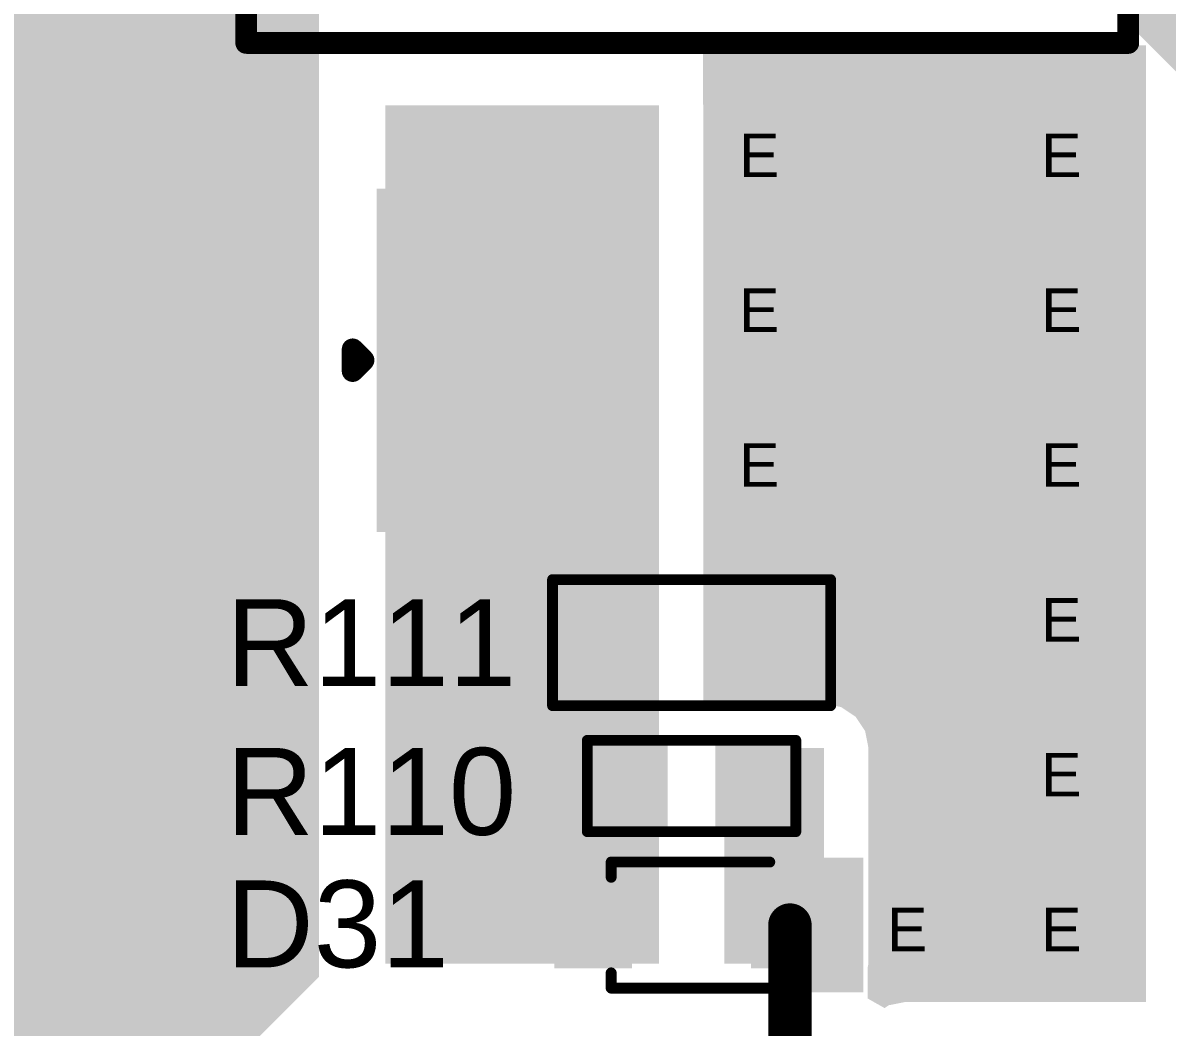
# Model space of a CAD drawing. Header units: inches. Extents: x 68 to 568, y 3 to 460.
# Drawn here: x 156.94 to 170.31, y 302.76 to 314.5 of the extents above; entities that cross this region are included whole.
import ezdxf

# ---------------------------------------------------------------- set-up
doc = ezdxf.new("R2010")
doc.units = ezdxf.units.IN
for name, color, linetype in [('Bottom Layer', 5, 'Continuous'), ('Bottom Solder', 6, 'Continuous'), ('Drill Drawing', 1, 'Continuous'), ('Layer 1', 16, 'Continuous'), ('Layer 2', 76, 'Continuous'), ('Top Layer', 1, 'Continuous'), ('Top Overlay', 2, 'Continuous'), ('Top Paste', 8, 'Continuous'), ('Top Solder', 216, 'Continuous'), ('Via Holes', 16, 'Continuous')]:
    doc.layers.add(name, color=color, linetype=linetype)
doc.styles.add('Arial', font='', dxfattribs={"height": 0.2})
doc.styles.get('Arial').set_extended_font_data('Arial')

# ---------------------------------------------------------------- blocks, each defined once
blk = doc.blocks.new('TO_263_471')
at = {"layer": 'Top Layer'}
for points in [[(-5.715, 9.78), (5.715, 9.78), (5.715, 0.89), (-5.715, 0.89)], [(-3.58, -3.43), (-1.5, -3.43), (-1.5, -7.24), (-3.58, -7.24)], [(1.5, -3.43), (3.58, -3.43), (3.58, -7.24), (1.5, -7.24)]]:
    blk.add_hatch(color=1, dxfattribs=at).paths.add_polyline_path(points)
at = {"layer": 'Top Paste'}
for points in [[(-5.715, 9.78), (5.715, 9.78), (5.715, 0.89), (-5.715, 0.89)], [(-3.58, -3.43), (-1.5, -3.43), (-1.5, -7.24), (-3.58, -7.24)], [(1.5, -3.43), (3.58, -3.43), (3.58, -7.24), (1.5, -7.24)]]:
    blk.add_hatch(color=8, dxfattribs=at).paths.add_polyline_path(points)
at = {"layer": 'Top Solder'}
for points in [[(-5.817, 9.882), (5.817, 9.882), (5.817, 0.788), (-5.817, 0.788)], [(-3.682, -3.328), (-1.398, -3.328), (-1.398, -7.342), (-3.682, -7.342)], [(1.398, -3.328), (3.682, -3.328), (3.682, -7.342), (1.398, -7.342)]]:
    blk.add_hatch(color=216, dxfattribs=at).paths.add_polyline_path(points)
at = {"layer": 'Top Overlay'}
for points in [[(-5.207, -1.626, 0.254, 0.254, 0), (-5.207, 0.508, 0.254, 0.254, 0)], [(5.105, -1.626, 0.254, 0.254, 0), (5.105, 0.508, 0.254, 0.254, 0)], [(-5.207, -1.626, 0.254, 0.254, 0), (5.105, -1.626, 0.254, 0.254, 0)], [(-3.962, -5.207, 0.254, 0.254, 0), (-3.835, -5.334, 0.254, 0.254, 0)], [(-3.962, -5.461, 0.254, 0.254, 0), (-3.962, -5.207, 0.254, 0.254, 0)], [(-3.962, -5.461, 0.254, 0.254, 0), (-3.835, -5.334, 0.254, 0.254, 0)]]:
    blk.add_lwpolyline(points, format="xyseb", dxfattribs=at)
for points in [[(-5.27, 0.508, 0.127, 0.127, 1), (-5.144, 0.508, 0.127, 0.127, 1)], [(5.042, 0.508, 0.127, 0.127, 1), (5.169, 0.508, 0.127, 0.127, 1)], [(-5.27, -1.626, 0.127, 0.127, 1), (-5.144, -1.626, 0.127, 0.127, 1)], [(-5.27, -1.626, 0.127, 0.127, 1), (-5.144, -1.626, 0.127, 0.127, 1)], [(5.042, -1.626, 0.127, 0.127, 1), (5.169, -1.626, 0.127, 0.127, 1)], [(5.042, -1.626, 0.127, 0.127, 1), (5.169, -1.626, 0.127, 0.127, 1)], [(-4.026, -5.207, 0.127, 0.127, 1), (-3.899, -5.207, 0.127, 0.127, 1)], [(-4.026, -5.207, 0.127, 0.127, 1), (-3.899, -5.207, 0.127, 0.127, 1)], [(-3.899, -5.334, 0.127, 0.127, 1), (-3.772, -5.334, 0.127, 0.127, 1)], [(-3.899, -5.334, 0.127, 0.127, 1), (-3.772, -5.334, 0.127, 0.127, 1)], [(-4.026, -5.461, 0.127, 0.127, 1), (-3.899, -5.461, 0.127, 0.127, 1)], [(-4.026, -5.461, 0.127, 0.127, 1), (-3.899, -5.461, 0.127, 0.127, 1)]]:
    blk.add_lwpolyline(points, format="xyseb", close=True, dxfattribs=at)
blk = doc.blocks.new('RES_0805_501')
at = {"layer": 'Top Layer'}
for points in [[(-1.524, 0.635), (-0.508, 0.635), (-0.508, -0.635), (-1.524, -0.635)], [(0.508, 0.635), (1.524, 0.635), (1.524, -0.635), (0.508, -0.635)]]:
    blk.add_hatch(color=1, dxfattribs=at).paths.add_polyline_path(points)
at = {"layer": 'Top Paste'}
for points in [[(-1.524, 0.635), (-0.508, 0.635), (-0.508, -0.635), (-1.524, -0.635)], [(0.508, 0.635), (1.524, 0.635), (1.524, -0.635), (0.508, -0.635)]]:
    blk.add_hatch(color=8, dxfattribs=at).paths.add_polyline_path(points)
at = {"layer": 'Top Solder'}
for points in [[(-1.6256, 0.7366), (-0.4064, 0.7366), (-0.4064, -0.7366), (-1.6256, -0.7366)], [(0.4064, 0.7366), (1.6256, 0.7366), (1.6256, -0.7366), (0.4064, -0.7366)]]:
    blk.add_hatch(color=216, dxfattribs=at).paths.add_polyline_path(points)
at = {"layer": 'Top Overlay'}
for points in [[(-1.6256, -0.7366, 0.127, 0.127, 0), (-1.6256, 0.7366, 0.127, 0.127, 0)], [(-1.6256, 0.7366, 0.127, 0.127, 0), (1.6256, 0.7366, 0.127, 0.127, 0)], [(1.6256, -0.7366, 0.127, 0.127, 0), (1.6256, 0.7366, 0.127, 0.127, 0)], [(-1.6256, -0.7366, 0.127, 0.127, 0), (1.6256, -0.7366, 0.127, 0.127, 0)]]:
    blk.add_lwpolyline(points, format="xyseb", dxfattribs=at)
for points in [[(-1.65735, 0.7366, 0.0635, 0.0635, 1), (-1.59385, 0.7366, 0.0635, 0.0635, 1)], [(-1.65735, 0.7366, 0.0635, 0.0635, 1), (-1.59385, 0.7366, 0.0635, 0.0635, 1)], [(1.59385, 0.7366, 0.0635, 0.0635, 1), (1.65735, 0.7366, 0.0635, 0.0635, 1)], [(1.59385, 0.7366, 0.0635, 0.0635, 1), (1.65735, 0.7366, 0.0635, 0.0635, 1)], [(-1.65735, -0.7366, 0.0635, 0.0635, 1), (-1.59385, -0.7366, 0.0635, 0.0635, 1)], [(-1.65735, -0.7366, 0.0635, 0.0635, 1), (-1.59385, -0.7366, 0.0635, 0.0635, 1)], [(1.59385, -0.7366, 0.0635, 0.0635, 1), (1.65735, -0.7366, 0.0635, 0.0635, 1)], [(1.59385, -0.7366, 0.0635, 0.0635, 1), (1.65735, -0.7366, 0.0635, 0.0635, 1)]]:
    blk.add_lwpolyline(points, format="xyseb", close=True, dxfattribs=at)
blk = doc.blocks.new('R___0603_502')
at = {"layer": 'Top Layer'}
for points in [[(-0.381, 0.4445), (-0.381, -0.4445), (-1.143, -0.4445), (-1.143, 0.4445)], [(1.143, 0.4445), (1.143, -0.4445), (0.381, -0.4445), (0.381, 0.4445)]]:
    blk.add_hatch(color=1, dxfattribs=at).paths.add_polyline_path(points)
at = {"layer": 'Top Paste'}
for points in [[(-0.381, 0.4445), (-0.381, -0.4445), (-1.143, -0.4445), (-1.143, 0.4445)], [(1.143, 0.4445), (1.143, -0.4445), (0.381, -0.4445), (0.381, 0.4445)]]:
    blk.add_hatch(color=8, dxfattribs=at).paths.add_polyline_path(points)
at = {"layer": 'Top Solder'}
for points in [[(-0.2794, 0.5461), (-0.2794, -0.5461), (-1.2446, -0.5461), (-1.2446, 0.5461)], [(1.2446, 0.5461), (1.2446, -0.5461), (0.2794, -0.5461), (0.2794, 0.5461)]]:
    blk.add_hatch(color=216, dxfattribs=at).paths.add_polyline_path(points)
at = {"layer": 'Top Overlay'}
for points in [[(-1.2192, 0.5334, 0.127, 0.127, 0), (-1.2192, -0.5334, 0.127, 0.127, 0)], [(1.2192, 0.5334, 0.127, 0.127, 0), (-1.2192, 0.5334, 0.127, 0.127, 0)], [(1.2192, 0.5334, 0.127, 0.127, 0), (1.2192, -0.5334, 0.127, 0.127, 0)], [(1.2192, -0.5334, 0.127, 0.127, 0), (-1.2192, -0.5334, 0.127, 0.127, 0)]]:
    blk.add_lwpolyline(points, format="xyseb", dxfattribs=at)
for points in [[(-1.25095, 0.5334, 0.0635, 0.0635, 1), (-1.18745, 0.5334, 0.0635, 0.0635, 1)], [(-1.25095, 0.5334, 0.0635, 0.0635, 1), (-1.18745, 0.5334, 0.0635, 0.0635, 1)], [(1.18745, 0.5334, 0.0635, 0.0635, 1), (1.25095, 0.5334, 0.0635, 0.0635, 1)], [(1.18745, 0.5334, 0.0635, 0.0635, 1), (1.25095, 0.5334, 0.0635, 0.0635, 1)], [(-1.25095, -0.5334, 0.0635, 0.0635, 1), (-1.18745, -0.5334, 0.0635, 0.0635, 1)], [(-1.25095, -0.5334, 0.0635, 0.0635, 1), (-1.18745, -0.5334, 0.0635, 0.0635, 1)], [(1.18745, -0.5334, 0.0635, 0.0635, 1), (1.25095, -0.5334, 0.0635, 0.0635, 1)], [(1.18745, -0.5334, 0.0635, 0.0635, 1), (1.25095, -0.5334, 0.0635, 0.0635, 1)]]:
    blk.add_lwpolyline(points, format="xyseb", close=True, dxfattribs=at)
blk = doc.blocks.new('SOD_323_551')
at = {"layer": 'Top Layer'}
for points in [[(-0.75, -0.45), (-1.55, -0.45), (-1.55, 0.45), (-0.75, 0.45)], [(1.55, -0.45), (0.75, -0.45), (0.75, 0.45), (1.55, 0.45)]]:
    blk.add_hatch(color=1, dxfattribs=at).paths.add_polyline_path(points)
at = {"layer": 'Top Overlay'}
for points in [[(-2.007, 0.483), (-0.914, 0.483), (-0.914, 0.787), (-2.007, 0.787)], [(-2.007, -0.508), (-1.575, -0.508), (-1.575, 0.508), (-2.007, 0.508)], [(-2.007, -0.787), (-0.914, -0.787), (-0.914, -0.483), (-2.007, -0.483)]]:
    blk.add_hatch(color=2, dxfattribs=at).paths.add_polyline_path(points)
at = {"layer": 'Top Paste'}
for points in [[(-0.75, -0.45), (-1.55, -0.45), (-1.55, 0.45), (-0.75, 0.45)], [(1.55, -0.45), (0.75, -0.45), (0.75, 0.45), (1.55, 0.45)]]:
    blk.add_hatch(color=8, dxfattribs=at).paths.add_polyline_path(points)
at = {"layer": 'Top Solder'}
for points in [[(-0.695, -0.505), (-1.605, -0.505), (-1.605, 0.505), (-0.695, 0.505)], [(1.605, -0.505), (0.695, -0.505), (0.695, 0.505), (1.605, 0.505)]]:
    blk.add_hatch(color=216, dxfattribs=at).paths.add_polyline_path(points)
at = {"layer": 'Top Overlay'}
for points in [[(0.94, 0.737, 0.127, 0.127, 0), (-0.914, 0.737, 0.127, 0.127, 0)], [(0.94, 0.737, 0.127, 0.127, 0), (0.94, 0.559, 0.127, 0.127, 0)], [(0.94, -0.559, 0.127, 0.127, 0), (0.94, -0.737, 0.127, 0.127, 0)], [(0.94, -0.737, 0.127, 0.127, 0), (-0.914, -0.737, 0.127, 0.127, 0)]]:
    blk.add_lwpolyline(points, format="xyseb", dxfattribs=at)
for points in [[(-0.946, 0.737, 0.0635, 0.0635, 1), (-0.883, 0.737, 0.0635, 0.0635, 1)], [(0.908, 0.737, 0.0635, 0.0635, 1), (0.972, 0.737, 0.0635, 0.0635, 1)], [(0.908, 0.737, 0.0635, 0.0635, 1), (0.972, 0.737, 0.0635, 0.0635, 1)], [(0.908, 0.559, 0.0635, 0.0635, 1), (0.972, 0.559, 0.0635, 0.0635, 1)], [(0.908, -0.559, 0.0635, 0.0635, 1), (0.972, -0.559, 0.0635, 0.0635, 1)], [(-0.946, -0.737, 0.0635, 0.0635, 1), (-0.883, -0.737, 0.0635, 0.0635, 1)], [(0.908, -0.737, 0.0635, 0.0635, 1), (0.972, -0.737, 0.0635, 0.0635, 1)], [(0.908, -0.737, 0.0635, 0.0635, 1), (0.972, -0.737, 0.0635, 0.0635, 1)]]:
    blk.add_lwpolyline(points, format="xyseb", close=True, dxfattribs=at)

msp = doc.modelspace()

# ---------------------------------------------------------------- hatches: boundary and pattern name
at = {"layer": 'Bottom Layer'}
h = msp.add_hatch(color=5, dxfattribs=at)
h.paths.add_polyline_path([(181.102, 320.04), (181.102, 291.864), (181.096, 291.855), (181.051, 291.846), (170.714, 291.846), (170.671, 291.854), (170.663, 291.897), (170.663, 292.787), (170.674, 292.798), (170.781, 292.983), (170.836, 293.188), (170.836, 293.401), (170.781, 293.606), (170.674, 293.791), (170.663, 293.802), (170.663, 296.97), (170.663, 296.97), (170.663, 302.798), (170.663, 302.798), (170.663, 313.27), (170.663, 313.69), (170.511, 313.842), (170.511, 313.842), (170.511, 313.842), (170.511, 313.842), (169.786, 314.566), (168.91, 315.443), (139.548, 315.443), (139.548, 328.193), (172.949, 328.193)])
h.paths.add_polyline_path([(150.537, 325.327), (150.193, 325.327), (149.855, 325.26), (149.537, 325.128), (149.251, 324.937), (149.008, 324.694), (148.817, 324.407), (148.685, 324.09), (148.618, 323.752), (148.618, 323.58), (148.618, 323.408), (148.685, 323.07), (148.817, 322.752), (149.008, 322.466), (149.251, 322.223), (149.537, 322.032), (149.855, 321.9), (150.193, 321.833), (150.537, 321.833), (150.875, 321.9), (151.192, 322.032), (151.479, 322.223), (151.722, 322.466), (151.913, 322.752), (152.045, 323.07), (152.112, 323.408), (152.112, 323.58), (152.112, 323.752), (152.045, 324.09), (151.913, 324.407), (151.722, 324.694), (151.479, 324.937), (151.192, 325.128), (150.875, 325.26)], flags=0)
h = msp.add_hatch(color=5, dxfattribs=at)
edge = h.paths.add_edge_path()
edge.add_arc((165.528, 313.004), 0.3, 0, 360)
h = msp.add_hatch(color=5, dxfattribs=at)
edge = h.paths.add_edge_path()
edge.add_arc((169.062, 313.004), 0.3, 0, 360)
h = msp.add_hatch(color=5, dxfattribs=at)
edge = h.paths.add_edge_path()
edge.add_arc((165.528, 311.194), 0.3, 0, 360)
h = msp.add_hatch(color=5, dxfattribs=at)
edge = h.paths.add_edge_path()
edge.add_arc((169.062, 311.194), 0.3, 0, 360)
h = msp.add_hatch(color=5, dxfattribs=at)
edge = h.paths.add_edge_path()
edge.add_arc((165.528, 309.385), 0.3, 0, 360)
h = msp.add_hatch(color=5, dxfattribs=at)
edge = h.paths.add_edge_path()
edge.add_arc((169.062, 309.385), 0.3, 0, 360)
h = msp.add_hatch(color=5, dxfattribs=at)
edge = h.paths.add_edge_path()
edge.add_arc((169.062, 307.575), 0.3, 0, 360)
h = msp.add_hatch(color=5, dxfattribs=at)
edge = h.paths.add_edge_path()
edge.add_arc((169.062, 305.765), 0.3, 0, 360)
h = msp.add_hatch(color=5, dxfattribs=at)
edge = h.paths.add_edge_path()
edge.add_arc((167.259, 303.955), 0.3, 0, 360)
h = msp.add_hatch(color=5, dxfattribs=at)
edge = h.paths.add_edge_path()
edge.add_arc((169.062, 303.955), 0.3, 0, 360)
at = {"layer": 'Bottom Solder'}
h = msp.add_hatch(color=6, dxfattribs=at)
edge = h.paths.add_edge_path()
edge.add_arc((165.528, 313.004), 0.402, 0, 360)
h = msp.add_hatch(color=6, dxfattribs=at)
edge = h.paths.add_edge_path()
edge.add_arc((169.062, 313.004), 0.402, 0, 360)
h = msp.add_hatch(color=6, dxfattribs=at)
edge = h.paths.add_edge_path()
edge.add_arc((165.528, 311.194), 0.402, 0, 360)
h = msp.add_hatch(color=6, dxfattribs=at)
edge = h.paths.add_edge_path()
edge.add_arc((169.062, 311.194), 0.402, 0, 360)
h = msp.add_hatch(color=6, dxfattribs=at)
edge = h.paths.add_edge_path()
edge.add_arc((165.528, 309.385), 0.402, 0, 360)
h = msp.add_hatch(color=6, dxfattribs=at)
edge = h.paths.add_edge_path()
edge.add_arc((169.062, 309.385), 0.402, 0, 360)
h = msp.add_hatch(color=6, dxfattribs=at)
edge = h.paths.add_edge_path()
edge.add_arc((169.062, 307.575), 0.402, 0, 360)
h = msp.add_hatch(color=6, dxfattribs=at)
edge = h.paths.add_edge_path()
edge.add_arc((169.062, 305.765), 0.402, 0, 360)
h = msp.add_hatch(color=6, dxfattribs=at)
edge = h.paths.add_edge_path()
edge.add_arc((167.259, 303.955), 0.402, 0, 360)
h = msp.add_hatch(color=6, dxfattribs=at)
edge = h.paths.add_edge_path()
edge.add_arc((169.062, 303.955), 0.402, 0, 360)
at = {"layer": 'Layer 1'}
h = msp.add_hatch(color=16, dxfattribs=at)
edge = h.paths.add_edge_path()
edge.add_arc((165.528, 313.004), 0.3, 0, 360)
h = msp.add_hatch(color=16, dxfattribs=at)
edge = h.paths.add_edge_path()
edge.add_arc((169.062, 313.004), 0.3, 0, 360)
h = msp.add_hatch(color=16, dxfattribs=at)
edge = h.paths.add_edge_path()
edge.add_arc((165.528, 311.194), 0.3, 0, 360)
h = msp.add_hatch(color=16, dxfattribs=at)
edge = h.paths.add_edge_path()
edge.add_arc((169.062, 311.194), 0.3, 0, 360)
h = msp.add_hatch(color=16, dxfattribs=at)
edge = h.paths.add_edge_path()
edge.add_arc((165.528, 309.385), 0.3, 0, 360)
h = msp.add_hatch(color=16, dxfattribs=at)
edge = h.paths.add_edge_path()
edge.add_arc((169.062, 309.385), 0.3, 0, 360)
h = msp.add_hatch(color=16, dxfattribs=at)
edge = h.paths.add_edge_path()
edge.add_arc((169.062, 307.575), 0.3, 0, 360)
h = msp.add_hatch(color=16, dxfattribs=at)
edge = h.paths.add_edge_path()
edge.add_arc((169.062, 305.765), 0.3, 0, 360)
h = msp.add_hatch(color=16, dxfattribs=at)
edge = h.paths.add_edge_path()
edge.add_arc((167.259, 303.955), 0.3, 0, 360)
h = msp.add_hatch(color=16, dxfattribs=at)
edge = h.paths.add_edge_path()
edge.add_arc((169.062, 303.955), 0.3, 0, 360)
at = {"layer": 'Layer 2'}
h = msp.add_hatch(color=76, dxfattribs=at)
edge = h.paths.add_edge_path()
edge.add_arc((165.528, 313.004), 0.3, 0, 360)
h = msp.add_hatch(color=76, dxfattribs=at)
edge = h.paths.add_edge_path()
edge.add_arc((169.062, 313.004), 0.3, 0, 360)
h = msp.add_hatch(color=76, dxfattribs=at)
edge = h.paths.add_edge_path()
edge.add_arc((165.528, 311.194), 0.3, 0, 360)
h = msp.add_hatch(color=76, dxfattribs=at)
edge = h.paths.add_edge_path()
edge.add_arc((169.062, 311.194), 0.3, 0, 360)
h = msp.add_hatch(color=76, dxfattribs=at)
edge = h.paths.add_edge_path()
edge.add_arc((165.528, 309.385), 0.3, 0, 360)
h = msp.add_hatch(color=76, dxfattribs=at)
edge = h.paths.add_edge_path()
edge.add_arc((169.062, 309.385), 0.3, 0, 360)
h = msp.add_hatch(color=76, dxfattribs=at)
edge = h.paths.add_edge_path()
edge.add_arc((169.062, 307.575), 0.3, 0, 360)
h = msp.add_hatch(color=76, dxfattribs=at)
edge = h.paths.add_edge_path()
edge.add_arc((169.062, 305.765), 0.3, 0, 360)
h = msp.add_hatch(color=76, dxfattribs=at)
edge = h.paths.add_edge_path()
edge.add_arc((167.259, 303.955), 0.3, 0, 360)
h = msp.add_hatch(color=76, dxfattribs=at)
edge = h.paths.add_edge_path()
edge.add_arc((169.062, 303.955), 0.3, 0, 360)
at = {"layer": 'Top Layer'}
h = msp.add_hatch(color=1, dxfattribs=at)
h.paths.add_polyline_path([(174.828, 325.78), (174.828, 322.308), (177.343, 322.308), (177.343, 314.757), (164.89, 314.757), (164.89, 314.95), (164.372, 314.95), (164.372, 314.757), (160.401, 314.757), (160.401, 303.351), (157.354, 300.304), (136.296, 300.304), (136.296, 325.781), (174.828, 325.781)])
h.paths.add_polyline_path([(150.537, 325.327), (150.193, 325.327), (149.855, 325.26), (149.537, 325.128), (149.251, 324.937), (149.008, 324.694), (148.817, 324.407), (148.685, 324.09), (148.618, 323.752), (148.618, 323.58), (148.618, 323.408), (148.685, 323.07), (148.817, 322.752), (149.008, 322.466), (149.251, 322.223), (149.537, 322.032), (149.855, 321.9), (150.193, 321.833), (150.537, 321.833), (150.875, 321.9), (151.192, 322.032), (151.479, 322.223), (151.722, 322.466), (151.913, 322.752), (152.045, 323.07), (152.112, 323.408), (152.112, 323.58), (152.112, 323.752), (152.045, 324.09), (151.913, 324.407), (151.722, 324.694), (151.479, 324.937), (151.192, 325.128), (150.875, 325.26)], flags=0)
h.paths.add_polyline_path([(150.537, 320.327), (150.193, 320.327), (149.855, 320.26), (149.537, 320.128), (149.251, 319.937), (149.008, 319.694), (148.817, 319.407), (148.685, 319.09), (148.618, 318.752), (148.618, 318.58), (148.618, 318.408), (148.685, 318.07), (148.817, 317.752), (149.008, 317.466), (149.251, 317.223), (149.537, 317.032), (149.855, 316.9), (150.193, 316.833), (150.537, 316.833), (150.875, 316.9), (151.192, 317.032), (151.479, 317.223), (151.722, 317.466), (151.913, 317.752), (152.045, 318.07), (152.112, 318.408), (152.112, 318.58), (152.112, 318.752), (152.045, 319.09), (151.913, 319.407), (151.722, 319.694), (151.479, 319.937), (151.192, 320.128), (150.875, 320.26)], flags=0)
h.paths.add_polyline_path([(152.045, 315.681), (142.977, 315.681), (142.778, 315.642), (142.67, 315.57), (142.57, 315.57), (142.57, 315.469), (142.498, 315.361), (142.459, 315.163), (142.459, 310.185), (142.459, 307.264), (142.498, 307.066), (142.57, 306.958), (142.57, 306.832), (142.708, 306.832), (142.778, 306.785), (142.977, 306.746), (148.692, 306.746), (148.89, 306.785), (148.96, 306.832), (152.451, 306.832), (152.451, 309.878), (152.523, 309.987), (152.563, 310.185), (152.563, 315.163), (152.523, 315.361), (152.451, 315.47), (152.451, 315.57), (152.351, 315.57), (152.243, 315.642)], flags=0)
for points in [[(170.068, 313.334), (170.068, 303.057), (167.259, 303.057), (167.061, 303.018), (167.011, 302.985), (166.813, 303.097), (166.813, 303.455), (166.823, 303.505), (166.823, 306.025), (166.784, 306.223), (166.672, 306.391), (166.503, 306.504), (166.406, 306.523), (166.406, 306.533), (166.355, 306.533), (166.305, 306.543), (165.136, 306.543), (165.086, 306.533), (164.892, 306.533), (164.892, 313.538), (164.89, 313.549), (164.89, 314.239), (170.068, 314.239)], [(164.374, 313.538), (161.175, 313.538), (161.175, 303.505), (164.374, 303.505)], [(165.136, 306.622), (168.335, 306.622), (168.335, 313.538), (165.136, 313.538)], [(166.305, 306.025), (165.136, 306.025), (165.136, 303.505), (166.305, 303.505)]]:
    msp.add_hatch(color=1, dxfattribs=at).paths.add_polyline_path(points)
h = msp.add_hatch(color=1, dxfattribs=at)
edge = h.paths.add_edge_path()
edge.add_arc((165.528, 313.004), 0.3, 0, 360)
h = msp.add_hatch(color=1, dxfattribs=at)
edge = h.paths.add_edge_path()
edge.add_arc((169.062, 313.004), 0.3, 0, 360)
h = msp.add_hatch(color=1, dxfattribs=at)
edge = h.paths.add_edge_path()
edge.add_arc((165.528, 311.194), 0.3, 0, 360)
h = msp.add_hatch(color=1, dxfattribs=at)
edge = h.paths.add_edge_path()
edge.add_arc((169.062, 311.194), 0.3, 0, 360)
h = msp.add_hatch(color=1, dxfattribs=at)
edge = h.paths.add_edge_path()
edge.add_arc((165.528, 309.385), 0.3, 0, 360)
h = msp.add_hatch(color=1, dxfattribs=at)
edge = h.paths.add_edge_path()
edge.add_arc((169.062, 309.385), 0.3, 0, 360)
h = msp.add_hatch(color=1, dxfattribs=at)
edge = h.paths.add_edge_path()
edge.add_arc((169.062, 307.575), 0.3, 0, 360)
h = msp.add_hatch(color=1, dxfattribs=at)
edge = h.paths.add_edge_path()
edge.add_arc((169.062, 305.765), 0.3, 0, 360)
h = msp.add_hatch(color=1, dxfattribs=at)
edge = h.paths.add_edge_path()
edge.add_arc((167.259, 303.955), 0.3, 0, 360)
h = msp.add_hatch(color=1, dxfattribs=at)
edge = h.paths.add_edge_path()
edge.add_arc((169.062, 303.955), 0.3, 0, 360)
at = {"layer": 'Top Solder'}
h = msp.add_hatch(color=216, dxfattribs=at)
edge = h.paths.add_edge_path()
edge.add_arc((165.528, 313.004), 0.402, 0, 360)
h = msp.add_hatch(color=216, dxfattribs=at)
edge = h.paths.add_edge_path()
edge.add_arc((169.062, 313.004), 0.402, 0, 360)
h = msp.add_hatch(color=216, dxfattribs=at)
edge = h.paths.add_edge_path()
edge.add_arc((165.528, 311.194), 0.402, 0, 360)
h = msp.add_hatch(color=216, dxfattribs=at)
edge = h.paths.add_edge_path()
edge.add_arc((169.062, 311.194), 0.402, 0, 360)
h = msp.add_hatch(color=216, dxfattribs=at)
edge = h.paths.add_edge_path()
edge.add_arc((165.528, 309.385), 0.402, 0, 360)
h = msp.add_hatch(color=216, dxfattribs=at)
edge = h.paths.add_edge_path()
edge.add_arc((169.062, 309.385), 0.402, 0, 360)
h = msp.add_hatch(color=216, dxfattribs=at)
edge = h.paths.add_edge_path()
edge.add_arc((169.062, 307.575), 0.402, 0, 360)
h = msp.add_hatch(color=216, dxfattribs=at)
edge = h.paths.add_edge_path()
edge.add_arc((169.062, 305.765), 0.402, 0, 360)
h = msp.add_hatch(color=216, dxfattribs=at)
edge = h.paths.add_edge_path()
edge.add_arc((167.259, 303.955), 0.402, 0, 360)
h = msp.add_hatch(color=216, dxfattribs=at)
edge = h.paths.add_edge_path()
edge.add_arc((169.062, 303.955), 0.402, 0, 360)
at = {"layer": 'Via Holes'}
h = msp.add_hatch(color=7, dxfattribs=at)
edge = h.paths.add_edge_path()
edge.add_arc((165.528, 313.004), 0.15, 0, 360)
h = msp.add_hatch(color=7, dxfattribs=at)
edge = h.paths.add_edge_path()
edge.add_arc((169.062, 313.004), 0.15, 0, 360)
h = msp.add_hatch(color=7, dxfattribs=at)
edge = h.paths.add_edge_path()
edge.add_arc((165.528, 311.194), 0.15, 0, 360)
h = msp.add_hatch(color=7, dxfattribs=at)
edge = h.paths.add_edge_path()
edge.add_arc((169.062, 311.194), 0.15, 0, 360)
h = msp.add_hatch(color=7, dxfattribs=at)
edge = h.paths.add_edge_path()
edge.add_arc((165.528, 309.385), 0.15, 0, 360)
h = msp.add_hatch(color=7, dxfattribs=at)
edge = h.paths.add_edge_path()
edge.add_arc((169.062, 309.385), 0.15, 0, 360)
h = msp.add_hatch(color=7, dxfattribs=at)
edge = h.paths.add_edge_path()
edge.add_arc((169.062, 307.575), 0.15, 0, 360)
h = msp.add_hatch(color=7, dxfattribs=at)
edge = h.paths.add_edge_path()
edge.add_arc((169.062, 305.765), 0.15, 0, 360)
h = msp.add_hatch(color=7, dxfattribs=at)
edge = h.paths.add_edge_path()
edge.add_arc((167.259, 303.955), 0.15, 0, 360)
h = msp.add_hatch(color=7, dxfattribs=at)
edge = h.paths.add_edge_path()
edge.add_arc((169.062, 303.955), 0.15, 0, 360)

# ---------------------------------------------------------------- linework, layer by layer
at = {"layer": 'Top Layer'}
msp.add_lwpolyline([(165.905, 293.295, 0.508, 0.508, 0), (165.905, 303.955, 0.508, 0.508, 0)], format="xyseb", dxfattribs=at)
msp.add_lwpolyline([(165.778, 303.955, 0.254, 0.254, 1), (166.032, 303.955, 0.254, 0.254, 1)], format="xyseb", close=True, dxfattribs=at)

# ---------------------------------------------------------------- block references
for name, p in [('TO_263_471', (164.755, 315.893)), ('RES_0805_501', (164.755, 307.257))]:
    msp.add_blockref(name, p)
at = {"rotation": 180}
for name, p in [('R___0603_502', (164.755, 305.581)), ('SOD_323_551', (164.755, 303.955))]:
    msp.add_blockref(name, p, dxfattribs=at)

# ---------------------------------------------------------------- texts
at = {"layer": 'Drill Drawing', "style": 'Arial'}
for p in [(165.308, 312.699), (168.842, 312.699), (165.308, 310.89), (168.842, 310.89), (165.308, 309.08), (168.842, 309.08), (168.842, 307.27), (168.842, 305.46), (167.039, 303.65), (168.842, 303.65)]:
    msp.add_text('E', height=0.508, dxfattribs=at).set_placement(p)
at = {"layer": 'Top Overlay', "style": 'Arial'}
for s, p in [('R111', (159.313, 306.749)), ('R110', (159.313, 305.01)), ('D31', (159.313, 303.461))]:
    msp.add_text(s, height=1.016, dxfattribs=at).set_placement(p)

doc.saveas('drawing.dxf')
